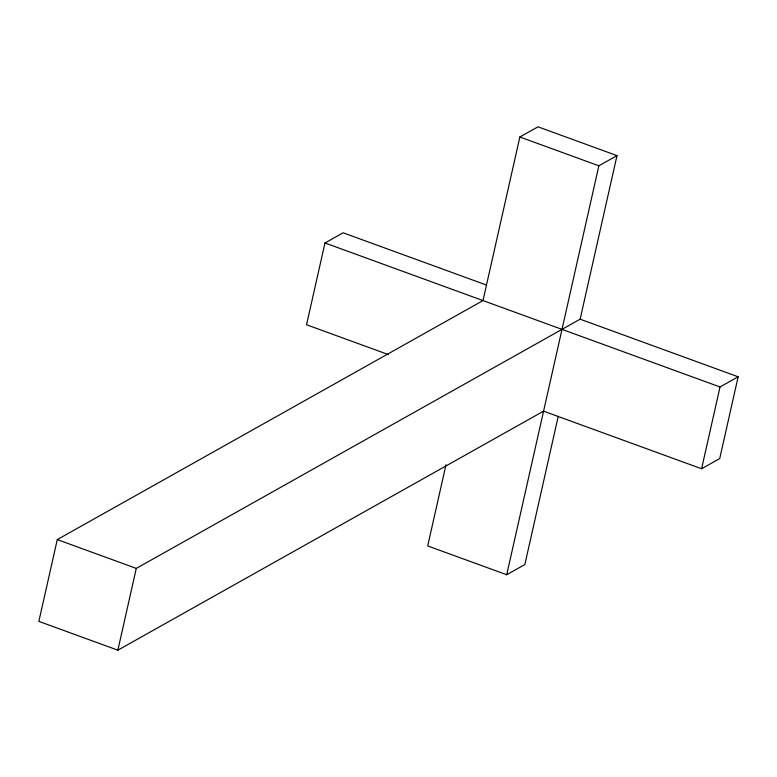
<?xml version="1.0" encoding="UTF-8"?>
<svg xmlns="http://www.w3.org/2000/svg" width="777" height="777" viewBox="0 0 777 777"><rect width="100%" height="100%" fill="white"/><g stroke="black" fill="none" stroke-linecap="round" stroke-linejoin="round"><path stroke-width="1.17" d="M580.137 319.192L616.996 155.623L537.995 126.816L519.862 136.995L482.993 300.573L57.284 539.588L38.85 621.377L117.861 650.184L543.57 411.159L701.592 468.764L719.716 458.585L738.15 376.796L580.137 319.192L136.286 568.395L117.861 650.184M486.344 285.004L343.113 232.789L324.98 242.968L306.546 324.757L388.403 354.594M445.998 464.733L427.7 545.94L506.711 574.737L524.844 564.558L558.255 416.278M506.711 574.737L598.863 165.802L616.996 155.623M701.592 468.764L720.017 386.975L738.15 376.796M519.862 136.995L598.863 165.802M324.98 242.968L720.017 386.975M57.284 539.588L136.286 568.395"/></g></svg>
